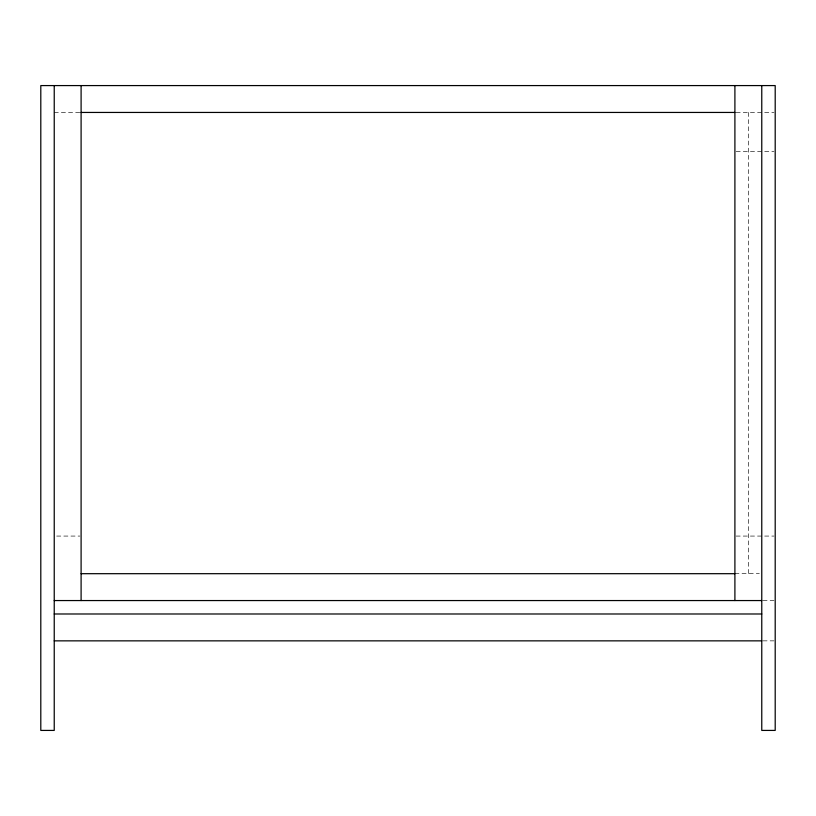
<?xml version="1.0" encoding="UTF-8"?>
<svg xmlns="http://www.w3.org/2000/svg" width="816" height="816" viewBox="0 0 816 816"><rect width="100%" height="100%" fill="white"/><g stroke="black" fill="none" stroke-linecap="round" stroke-linejoin="round"><path stroke-width="0.61" stroke-dasharray="4.08 3.06" d="M54.233 112.445L79.876 112.445M736.124 112.445L773.976 112.445M736.154 151.633L773.945 151.633M56.681 536.071L79.876 536.071M736.124 536.071L773.976 536.071M734.9 573.689L759.319 573.689M762.991 600.556L773.976 600.556M762.991 640.856L773.976 640.856M748.333 112.445L748.333 573.689"/><path stroke-width="1.22" d="M81.1 112.445L734.9 112.445M81.1 573.689L734.9 573.689M54.233 600.556L761.767 600.556M54.233 613.989L761.767 613.989M54.233 640.856L761.767 640.856M761.767 85.578L761.767 730.422L775.2 730.422L775.2 85.578L40.8 85.578L40.8 730.422L54.233 730.422L54.233 85.578M734.9 85.578L734.9 600.556M81.1 85.578L81.1 600.556"/></g></svg>
